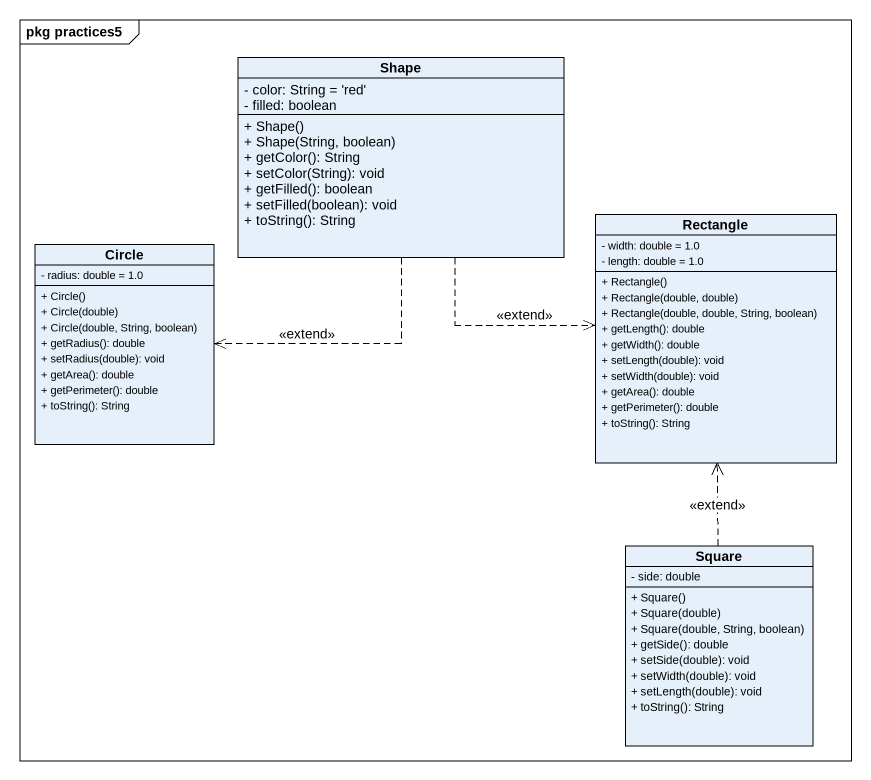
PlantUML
@startuml
mainframe pkg practices5
hide circle
hide empty members
skinparam classAttributeIconSize 0
class Shape {
  - color: String = 'red'
  - filled: boolean
  + Shape()
  + Shape(String, boolean)
  + getColor(): String
  + setColor(String): void
  + getFilled(): boolean
  + setFilled(boolean): void
  + toString(): String
}
class "Circle" as Circle_ {
  - radius: double = 1.0
  + Circle()
  + Circle(double)
  + Circle(double, String, boolean)
  + getRadius(): double
  + setRadius(double): void
  + getArea(): double
  + getPerimeter(): double
  + toString(): String
}
class "Rectangle" as Rectangle_ {
  - width: double = 1.0
  - length: double = 1.0
  + Rectangle()
  + Rectangle(double, double)
  + Rectangle(double, double, String, boolean)
  + getLength(): double
  + getWidth(): double
  + setLength(double): void
  + setWidth(double): void
  + getArea(): double
  + getPerimeter(): double
  + toString(): String
}
class Square {
  - side: double
  + Square()
  + Square(double)
  + Square(double, String, boolean)
  + getSide(): double
  + setSide(double): void
  + setWidth(double): void
  + setLength(double): void
  + toString(): String
}
Shape ..> Circle_ : <<extend>>
Shape .right.> Rectangle_ : <<extend>>
Square .up.> Rectangle_ : <<extend>>
@enduml
